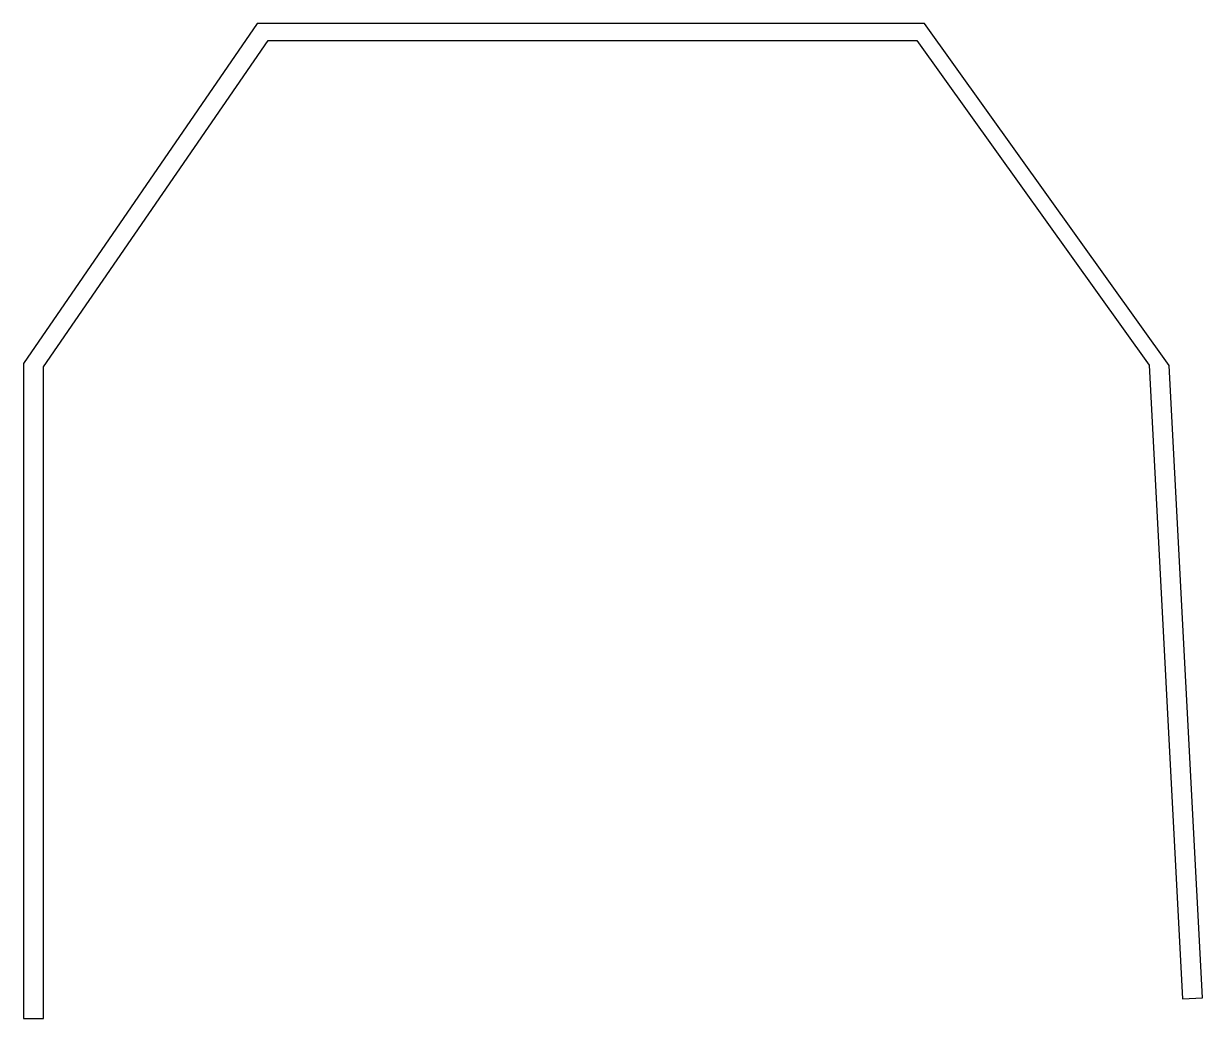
# Model space of a CAD drawing. Header units: millimetres. Extents: x -87.8 to 0.7, y -1.5 to 73.1.
import ezdxf

# ---------------------------------------------------------------- set-up
doc = ezdxf.new("R2010")
doc.units = ezdxf.units.MM

msp = doc.modelspace()

# ---------------------------------------------------------------- linework, layer by layer
msp.add_lwpolyline([(-20.113, 73.13), (-70.204, 73.13), (-87.75, 47.627), (-87.75, -1.5), (-86.25, -1.5), (-86.25, 47.373), (-69.396, 71.87), (-20.687, 71.87), (-3.247, 47.512), (-0.744, -0.039), (0.744, 0.039), (-1.753, 47.488)], close=True)

doc.saveas('drawing.dxf')
